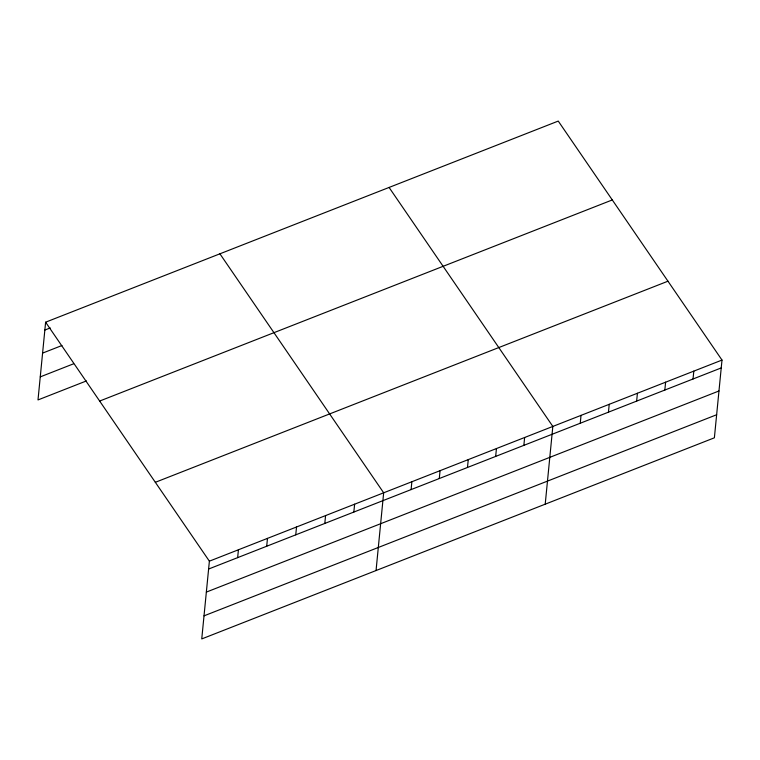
<?xml version="1.0" encoding="UTF-8"?>
<svg xmlns="http://www.w3.org/2000/svg" width="760" height="760" viewBox="0 0 760 760"><rect width="100%" height="100%" fill="white"/><g stroke="black" fill="none" stroke-linecap="round" stroke-linejoin="round"><path stroke-width="1.14" d="M45.619 322.192L209.38 561.174L201.751 638.922L714.381 437.808L722 360.069L558.248 121.078L45.619 322.192L38 399.931L86.412 380.94M237.652 557.64L238.421 549.774M266.703 546.24L267.473 538.384M295.754 534.841L296.523 526.984M324.805 523.45L325.574 515.593M353.846 512.05L354.616 504.193M376.048 570.542L383.667 492.793L219.916 253.811M411.094 489.592L411.863 481.735M439.289 478.534L440.059 470.677M467.485 467.476L468.255 459.61M495.672 456.409L496.442 448.552M523.868 445.351L524.637 437.494M545.214 504.175L552.833 426.426L389.082 187.445M580.26 423.225L581.029 415.368M608.456 412.167L609.225 404.31M636.642 401.109L637.422 393.252M664.838 390.041L665.608 382.185M693.034 378.983L693.804 371.127M44.849 330.049L50.236 327.94M42.588 353.106L61.959 345.515M40.261 376.874L73.615 363.784M99.664 401.052L612.284 199.946M155.334 482.305L667.964 281.2M209.38 561.174L722 360.069M208.611 569.031L721.231 367.925M206.35 592.097L718.969 390.982M204.012 615.856L716.642 414.751"/></g></svg>
